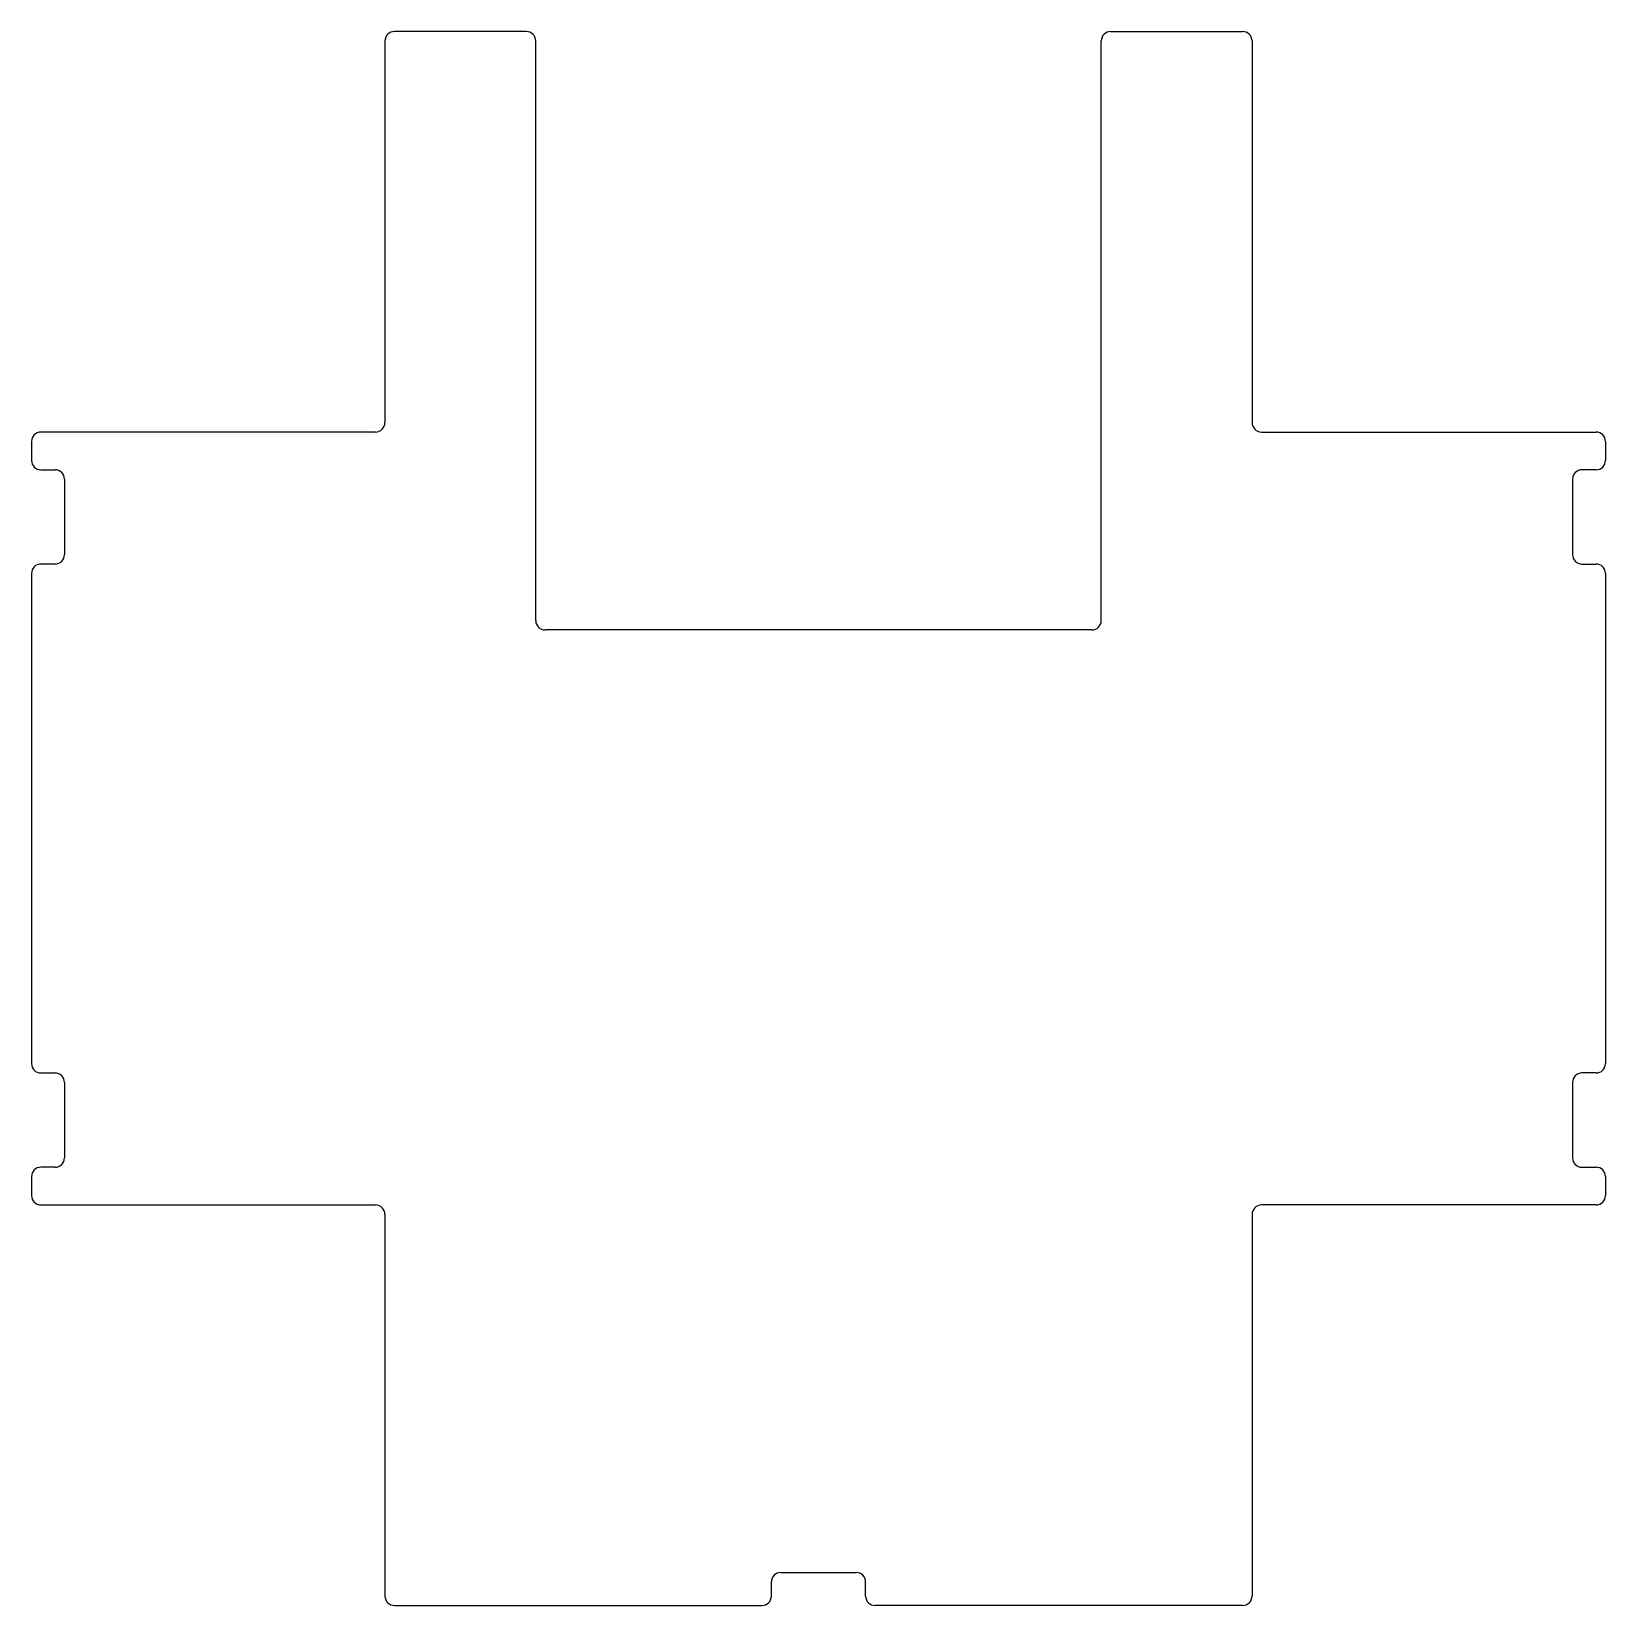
# Model space of a CAD drawing. Header units: millimetres. Extents: x -75 to 259, y -334 to 0.
import ezdxf

# ---------------------------------------------------------------- set-up
doc = ezdxf.new("R2010")
doc.units = ezdxf.units.MM

msp = doc.modelspace()

# ---------------------------------------------------------------- linework, layer by layer
at = {"color": 7, "linetype": 'Continuous', "lineweight": 25}
for p, q in [((30, 0), (2, 0)), ((154, 0), (182, 0)), ((0, -2), (0, -83)), ((32, -125), (32, -2)), ((152, -125), (152, -2)), ((184, -2), (184, -83)), ((-2, -85), (-73, -85)), ((186, -85), (257, -85)), ((-75, -87), (-75, -91)), ((259, -87), (259, -91)), ((-73, -93), (-70, -93)), ((257, -93), (254, -93)), ((-68, -95), (-68, -111)), ((252, -95), (252, -111)), ((-70, -113), (-73, -113)), ((254, -113), (257, -113)), ((-75, -115), (-75, -219)), ((259, -115), (259, -219)), ((150, -127), (34, -127)), ((-73, -221), (-70, -221)), ((-68, -223), (-68, -239)), ((252, -223), (252, -239)), ((257, -221), (254, -221)), ((-75, -243), (-75, -247)), ((-70, -241), (-73, -241)), ((254, -241), (257, -241)), ((259, -243), (259, -247)), ((-73, -249), (-2, -249)), ((257, -249), (186, -249)), ((0, -251), (0, -332)), ((184, -251), (184, -332)), ((84, -327), (100, -327)), ((82, -332), (82, -329)), ((102, -332), (102, -329)), ((2, -334), (80, -334)), ((182, -334), (104, -334))]:
    msp.add_line(p, q, dxfattribs=at)
for centre, start, end in [((2, -2), 90, 180), ((30, -2), 0, 90), ((154, -2), 90, 180), ((182, -2), 0, 90), ((-2, -83), 270, 0), ((186, -83), 180, 270), ((-73, -87), 90, 180), ((257, -87), 0, 90), ((-73, -91), 180, 270), ((-70, -95), 0, 90), ((254, -95), 90, 180), ((257, -91), 270, 0), ((-73, -115), 90, 180), ((-70, -111), 270, 0), ((254, -111), 180, 270), ((257, -115), 0, 90), ((34, -125), 180, 270), ((150, -125), 270, 0), ((-73, -219), 180, 270), ((257, -219), 270, 0), ((-70, -223), 0, 90), ((254, -223), 90, 180), ((-70, -239), 270, 0), ((254, -239), 180, 270), ((-73, -243), 90, 180), ((257, -243), 0, 90), ((-73, -247), 180, 270), ((257, -247), 270, 0), ((-2, -251), 0, 90), ((186, -251), 90, 180), ((84, -329), 90, 180), ((100, -329), 0, 90), ((2, -332), 180, 270), ((80, -332), 270, 0), ((104, -332), 180, 270), ((182, -332), 270, 0)]:
    msp.add_arc(centre, 2, start, end, dxfattribs=at)

doc.saveas('drawing.dxf')
